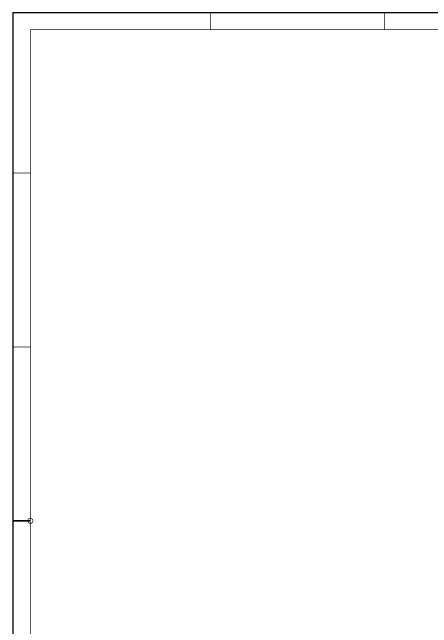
# Model space of a CAD drawing. Extents: x -186 to 234, y -83 to 214.
# Drawn here: x -186.3 to -63.8, y 33.9 to 213.8 of the extents above; entities that cross this region are included whole.
import ezdxf

# ---------------------------------------------------------------- set-up
doc = ezdxf.new("R2010")
doc.units = 0
doc.layers.add('BG_TITLE_BLOCK', color=40, linetype='CONTINUOUS')

msp = doc.modelspace()

# ---------------------------------------------------------------- linework, layer by layer
at = {"layer": 'BG_TITLE_BLOCK'}
for points in [[(-186.015909, 213.651313), (233.984089, 213.651313)], [(-186.015909, -83.348601), (-186.015909, 213.651313)]]:
    msp.add_lwpolyline(points, dxfattribs=at)
for points, const_width in [([(-128.415796, 213.651313), (-128.415796, 208.651297)], 0.199898), ([(-77.615796, 213.651313), (-77.615796, 208.651297)], 0.199898), ([(-181.015894, 208.651297), (228.984099, 208.651297)], 0.199898), ([(-181.015894, -78.348611), (-181.015894, 208.651297)], 0.199898), ([(-186.015909, 166.751508), (-181.015894, 166.751508)], 0.199898), ([(-186.015909, 115.951508), (-181.015894, 115.951508)], 0.199898), ([(-186.015909, 65.151508), (-181.015894, 65.151508)], 0.500101)]:
    msp.add_lwpolyline(points, dxfattribs=dict(at, const_width=const_width))
at = {"layer": 'BG_TITLE_BLOCK', "const_width": 0.199898}
for points in [[(-180.256713, 65.151508, 0.999989), (-181.7751, 65.151508)], [(-181.7751, 65.151508, 1.000011), (-180.256713, 65.151508)]]:
    msp.add_lwpolyline(points, format="xyb", dxfattribs=at)

doc.saveas('drawing.dxf')
